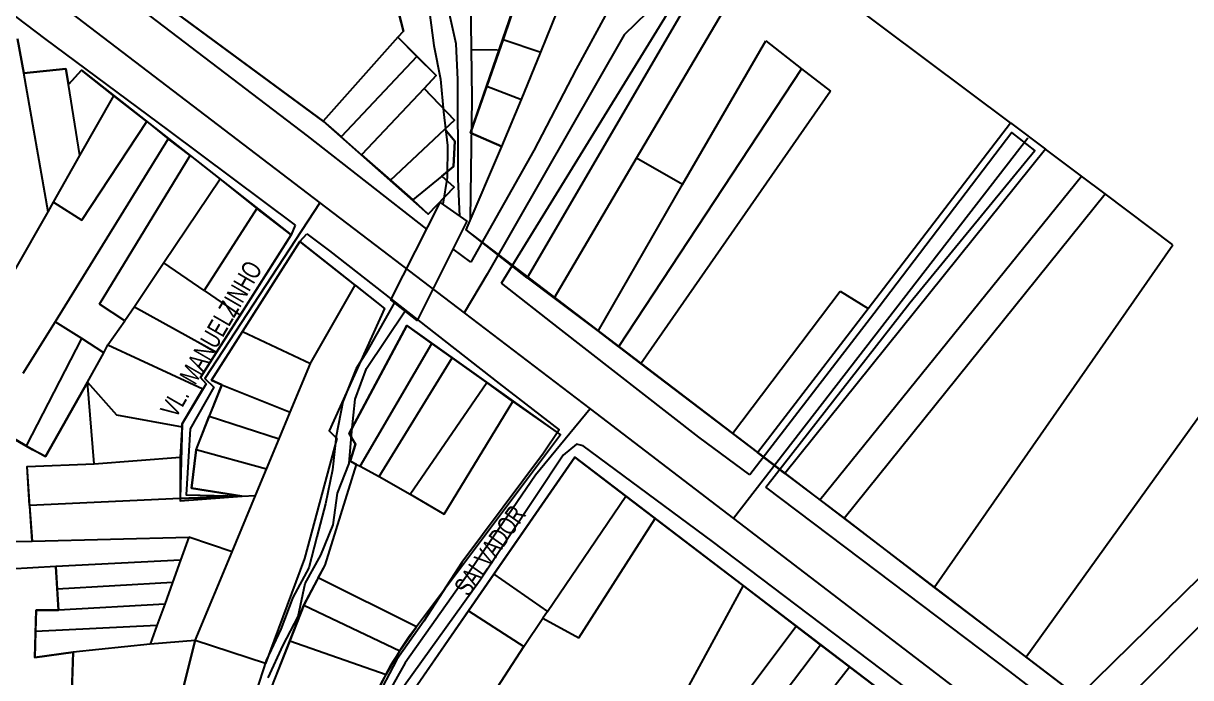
# Model space of a CAD drawing. Extents: x 201512 to 203323, y 4836571 to 4838029.
# Drawn here: x 202866.2 to 203049.9, y 4837082.5 to 4837185.4 of the extents above; entities that cross this region are included whole.
import ezdxf

# ---------------------------------------------------------------- set-up
doc = ezdxf.new("R2010")
doc.units = 0
doc.header["$LTSCALE"] = 1.5
doc.header["$MEASUREMENT"] = 0
for name, color, linetype in [('CD-MALHA-LOTES', 40, 'CONTINUOUS'), ('HD-CANAIS', 7, 'CONTINUOUS'), ('RU-QUADRAS', 6, 'CONTINUOUS'), ('SV-EIXO-RUA-N-PAV', 6, 'CONTINUOUS'), ('SV-EIXO-RUA-PAV', 20, 'CONTINUOUS'), ('SV-ESTIVAS', 7, 'CONTINUOUS'), ('SV-PONTE-BUEIRO', 249, 'CONTINUOUS'), ('SV-RUA-NAO-PAV-S-GUIA-C-GUIA', 7, 'CONTINUOUS'), ('SV-RUA-PAVIM-S-GUIA-C-GUIA', 7, 'CONTINUOUS'), ('SV-TXT-RUA-N-PAV-S-GUIA-C-GUIA', 7, 'CONTINUOUS'), ('SV-TXT-RUA-PAV-S-GUIA-C-GUIA', 7, 'CONTINUOUS')]:
    doc.layers.add(name, color=color, linetype=linetype)
doc.styles.add('ARIAL', font='arial.ttf')

msp = doc.modelspace()

# ---------------------------------------------------------------- linework, layer by layer
at = {"layer": 'CD-MALHA-LOTES', "linetype": 'Continuous'}
for p, q in [((202926.04, 4837184.22), (202915.74, 4837224.81)), ((202978.51, 4837202.04), (202945.53, 4837145.4)), ((202962.72, 4837164.23), (202983.04, 4837198.65)), ((203021.56, 4837169.76), (202983.04, 4837198.65)), ((202944.71, 4837191.81), (202941.76, 4837182.89)), ((202947.64, 4837180.89), (202952.24, 4837192.29)), ((202889.19, 4837187.87), (202913.4, 4837170.04)), ((202925.15, 4837183.23), (202926.04, 4837184.22)), ((202866.29, 4837177.61), (202865.34, 4837182.97)), ((202925.15, 4837183.23), (202913.4, 4837170.04)), ((202928.14, 4837180.24), (202925.15, 4837183.23)), ((202941.76, 4837182.89), (202939.19, 4837175.55)), ((202941.76, 4837182.89), (202947.64, 4837180.89)), ((202969.97, 4837160.06), (202983.06, 4837182.69)), ((202983.06, 4837182.69), (202988.68, 4837178.29)), ((202944.64, 4837173.46), (202947.64, 4837180.89)), ((202928.14, 4837180.24), (202916.22, 4837167.58)), ((202931.2, 4837177.2), (202928.14, 4837180.24)), ((202872.91, 4837178.3), (202866.29, 4837177.61)), ((202870.12, 4837155.8), (202866.29, 4837177.61)), ((202873.33, 4837175.81), (202872.91, 4837178.3)), ((202875.4, 4837178.09), (202873.33, 4837175.81)), ((202880.46, 4837174.04), (202875.4, 4837178.09)), ((202929.28, 4837175.17), (202931.2, 4837177.2)), ((202988.68, 4837178.29), (202959.87, 4837134.57)), ((202988.68, 4837178.29), (202993.24, 4837174.75)), ((202875.14, 4837164.66), (202873.33, 4837175.81)), ((202929.28, 4837175.17), (202919.42, 4837164.73)), ((202934.07, 4837170.22), (202929.28, 4837175.17)), ((202939.19, 4837175.55), (202936.61, 4837168.2)), ((202939.19, 4837175.55), (202944.64, 4837173.46)), ((202875.14, 4837164.66), (202880.46, 4837174.04)), ((202885.68, 4837170), (202880.46, 4837174.04)), ((202941.52, 4837166.04), (202944.64, 4837173.46)), ((202993.24, 4837174.75), (202963.42, 4837131.86)), ((202875.42, 4837154.46), (202885.68, 4837170)), ((202885.68, 4837170), (202889.04, 4837167.27)), ((202913.4, 4837170.04), (202916.22, 4837167.58)), ((202932.53, 4837168.77), (202934.07, 4837170.22)), ((202999.18, 4837140.59), (203021.56, 4837169.76)), ((203021.56, 4837169.76), (203027.06, 4837165.64)), ((202916.22, 4837167.58), (202919.42, 4837164.73)), ((202924.01, 4837160.75), (202932.53, 4837168.77)), ((202934.12, 4837166.88), (202932.53, 4837168.77)), ((202936.61, 4837168.2), (202941.52, 4837166.04)), ((202889.04, 4837167.27), (202871.22, 4837138.5)), ((202892.51, 4837164.63), (202889.04, 4837167.27)), ((202933.92, 4837162.93), (202934.12, 4837166.88)), ((202935.89, 4837152.93), (202941.52, 4837166.04)), ((203027.06, 4837165.64), (202986.08, 4837114.62)), ((203032.75, 4837161.37), (203027.06, 4837165.64)), ((202870.98, 4837157.32), (202875.14, 4837164.66)), ((202878.24, 4837141.27), (202892.51, 4837164.63)), ((202892.51, 4837164.63), (202897.23, 4837160.92)), ((202919.42, 4837164.73), (202924.01, 4837160.75)), ((202949.74, 4837142.19), (202962.72, 4837164.23)), ((202969.97, 4837160.06), (202962.72, 4837164.23)), ((202932.06, 4837161.4), (202933.92, 4837162.93)), ((202897.23, 4837160.92), (202888.32, 4837147.74)), ((202897.23, 4837160.92), (202902.99, 4837156.33)), ((202924.01, 4837160.75), (202927.53, 4837157.69)), ((202932.06, 4837161.4), (202927.53, 4837157.69)), ((202934.01, 4837159.66), (202932.06, 4837161.4)), ((202991.55, 4837110.46), (203032.75, 4837161.37)), ((203036.44, 4837158.63), (203032.75, 4837161.37)), ((202929.93, 4837155.44), (202934.01, 4837159.66)), ((202956.66, 4837137.01), (202969.97, 4837160.06)), ((202995.37, 4837107.57), (203036.44, 4837158.63)), ((203047.09, 4837150.59), (203036.44, 4837158.63)), ((202870.12, 4837155.8), (202870.98, 4837157.32)), ((202870.98, 4837157.32), (202875.42, 4837154.46)), ((202927.53, 4837157.69), (202929.93, 4837155.44)), ((202864.85, 4837146.51), (202870.12, 4837155.8)), ((202902.99, 4837156.33), (202894.7, 4837143.4)), ((202908.36, 4837152.17), (202902.99, 4837156.33)), ((202945.53, 4837145.4), (202935.89, 4837152.93)), ((202900.36, 4837139.54), (202908.36, 4837152.17)), ((202909.73, 4837151.09), (202900.71, 4837136.96)), ((202918.43, 4837144.25), (202909.73, 4837151.09)), ((203009.56, 4837096.7), (203047.09, 4837150.59)), ((202888.32, 4837147.74), (202883.71, 4837140.86)), ((202894.7, 4837143.4), (202888.32, 4837147.74)), ((202911.53, 4837132.14), (202918.43, 4837144.25)), ((202918.43, 4837144.25), (202923.07, 4837140.6)), ((202945.53, 4837145.4), (202949.74, 4837142.19)), ((202894.7, 4837143.4), (202900.36, 4837139.54)), ((202949.74, 4837142.19), (202956.66, 4837137.01)), ((202977.81, 4837120.91), (202994.74, 4837143.31)), ((202994.74, 4837143.31), (202999.18, 4837140.59)), ((202882.23, 4837138.66), (202878.24, 4837141.27)), ((202883.71, 4837140.86), (202882.23, 4837138.66)), ((202883.71, 4837140.86), (202896.65, 4837133.7)), ((202923.07, 4837140.6), (202914.37, 4837121.34)), ((202981.77, 4837117.9), (202999.18, 4837140.59)), ((202871.22, 4837138.5), (202866.18, 4837130.37)), ((202875.42, 4837135.84), (202871.22, 4837138.5)), ((202879.53, 4837134.87), (202882.23, 4837138.66)), ((202896.65, 4837133.7), (202900.36, 4837139.54)), ((203062.58, 4837139.39), (203024.03, 4837085.74)), ((202900.71, 4837136.96), (202895.83, 4837129.32)), ((202900.71, 4837136.96), (202911.41, 4837131.93)), ((202926.6, 4837137.88), (202917.48, 4837120.9)), ((202930.49, 4837135.09), (202926.6, 4837137.88)), ((202956.66, 4837137.01), (202959.87, 4837134.57)), ((202866.75, 4837118.99), (202875.42, 4837135.84)), ((202878.9, 4837133.62), (202875.42, 4837135.84)), ((202878.9, 4837133.62), (202879.53, 4837134.87)), ((202879.53, 4837134.87), (202894.5, 4837127.95)), ((202919.22, 4837115.8), (202930.49, 4837135.09)), ((202933.73, 4837132.8), (202930.49, 4837135.09)), ((202959.87, 4837134.57), (202960.04, 4837134.44)), ((202960.04, 4837134.44), (202963.42, 4837131.86)), ((202876.34, 4837128.97), (202878.9, 4837133.62)), ((202894.12, 4837129.7), (202896.65, 4837133.7)), ((202922.24, 4837114.13), (202933.73, 4837132.8)), ((202939.15, 4837128.95), (202933.73, 4837132.8)), ((202908.24, 4837124.25), (202911.41, 4837131.93)), ((202911.41, 4837131.93), (202911.53, 4837132.14)), ((202963.42, 4837131.86), (202977.81, 4837120.91)), ((202869.73, 4837117.27), (202876.34, 4837128.97)), ((202877.38, 4837116.13), (202876.34, 4837128.97)), ((202876.34, 4837128.97), (202880.89, 4837123.87)), ((202895, 4837128.7), (202894.12, 4837129.7)), ((202895.83, 4837129.32), (202897.47, 4837128.57)), ((202927.1, 4837111.36), (202939.15, 4837128.95)), ((202943.25, 4837125.97), (202939.15, 4837128.95)), ((202891.23, 4837122.41), (202894.5, 4837127.95)), ((202894.5, 4837127.95), (202895, 4837128.7)), ((202897.47, 4837128.57), (202895.49, 4837123.62)), ((202897.47, 4837128.57), (202908.24, 4837124.25)), ((202932.43, 4837108.25), (202943.25, 4837125.97)), ((202943.25, 4837125.97), (202950.75, 4837120.69)), ((203032.23, 4837079.49), (203080.02, 4837126.42)), ((202880.89, 4837123.87), (202891.22, 4837121.97)), ((202893.42, 4837118.34), (202895.49, 4837123.62)), ((202895.49, 4837123.62), (202906.5, 4837120.06)), ((202906.5, 4837120.06), (202908.24, 4837124.25)), ((203036.75, 4837076.05), (203084.09, 4837123.41)), ((202861.14, 4837122.24), (202866.75, 4837118.99)), ((202891.22, 4837121.97), (202890.92, 4837117.18)), ((202891.22, 4837121.97), (202891.23, 4837122.41)), ((202904.51, 4837115.29), (202906.5, 4837120.06)), ((202915.54, 4837120.12), (202910.48, 4837101.24)), ((202914.37, 4837121.34), (202915.54, 4837120.12)), ((202917.48, 4837120.9), (202918.51, 4837119.24)), ((202950.75, 4837120.69), (202928.08, 4837090.5)), ((202977.81, 4837120.91), (202981.77, 4837117.9)), ((202866.75, 4837118.99), (202869.73, 4837117.27)), ((202893.42, 4837118.34), (202892.69, 4837112.34)), ((202904.51, 4837115.29), (202893.42, 4837118.34)), ((202918.51, 4837119.24), (202917.68, 4837116.55)), ((202986.08, 4837114.62), (202981.77, 4837117.9)), ((202866.81, 4837115.72), (202877.38, 4837116.13)), ((202877.38, 4837116.13), (202890.92, 4837117.18)), ((202890.92, 4837117.18), (202890.9, 4837110.69)), ((202913.75, 4837100.19), (202918.68, 4837116.06)), ((202917.68, 4837116.55), (202918.68, 4837116.06)), ((202918.68, 4837116.06), (202919.22, 4837115.8)), ((202953, 4837117.21), (202940.26, 4837098.79)), ((202961.02, 4837111.07), (202953, 4837117.21)), ((202867.22, 4837109.58), (202866.81, 4837115.72)), ((202902.78, 4837111.14), (202904.51, 4837115.29)), ((202919.22, 4837115.8), (202922.24, 4837114.13)), ((202986.08, 4837114.62), (202991.55, 4837110.46)), ((202922.24, 4837114.13), (202927.1, 4837111.36)), ((202890.9, 4837110.69), (202867.22, 4837109.58)), ((202900.62, 4837111.08), (202890.9, 4837110.69)), ((202892.69, 4837112.34), (202900.62, 4837111.08)), ((202899.08, 4837102.29), (202902.78, 4837111.14)), ((202900.62, 4837111.08), (202902.78, 4837111.14)), ((202927.1, 4837111.36), (202932.43, 4837108.25)), ((202948.7, 4837092.89), (202961.02, 4837111.07)), ((202965.65, 4837107.56), (202961.02, 4837111.07)), ((202867.22, 4837109.58), (202867.62, 4837103.99)), ((202991.55, 4837110.46), (202995.37, 4837107.57)), ((202953.63, 4837088.77), (202965.65, 4837107.56)), ((202979.48, 4837096.99), (202965.65, 4837107.56)), ((202995.37, 4837107.57), (203009.56, 4837096.7)), ((202864.11, 4837103.9), (202867.62, 4837103.99)), ((202867.62, 4837103.99), (202892.3, 4837104.63)), ((202892.3, 4837104.63), (202890.98, 4837100.99)), ((202899.08, 4837102.29), (202892.3, 4837104.63)), ((202893.29, 4837088.37), (202899.08, 4837102.29)), ((202871.37, 4837099.97), (202864.11, 4837099.56)), ((202890.98, 4837100.99), (202871.37, 4837099.97)), ((202871.37, 4837099.97), (202871.58, 4837096.43)), ((202890.98, 4837100.99), (202889.7, 4837097.46)), ((202910.48, 4837101.24), (202904.36, 4837084.75)), ((202912.64, 4837098.2), (202913.75, 4837100.19)), ((202912.64, 4837098.2), (202910.38, 4837093.93)), ((202928.08, 4837090.5), (202912.64, 4837098.2)), ((202940.26, 4837098.79), (202936.26, 4837093)), ((202940.26, 4837098.79), (202948.7, 4837092.89)), ((202889.7, 4837097.46), (202871.58, 4837096.43)), ((202871.58, 4837096.43), (202871.78, 4837093.14)), ((202889.7, 4837097.46), (202888.48, 4837094.09)), ((202979.48, 4837096.99), (202964.55, 4837069.57)), ((202987.86, 4837090.61), (202979.48, 4837096.99)), ((203009.56, 4837096.7), (203024.03, 4837085.74)), ((202888.48, 4837094.09), (202871.78, 4837093.14)), ((202888.48, 4837094.09), (202887.26, 4837090.73)), ((202868.26, 4837093.14), (202868.16, 4837089.75)), ((202871.78, 4837093.14), (202868.26, 4837093.14)), ((202910.38, 4837093.93), (202908.17, 4837088.31)), ((202910.38, 4837093.93), (202925.47, 4837086.74)), ((202936.26, 4837093), (202924.49, 4837075.98)), ((202936.26, 4837093), (202944.99, 4837087.43)), ((202948.7, 4837092.89), (202947.99, 4837091.85)), ((202887.26, 4837090.73), (202868.16, 4837089.75)), ((202887.26, 4837090.73), (202886.19, 4837087.76)), ((202925.47, 4837086.74), (202928.08, 4837090.5)), ((202944.99, 4837087.43), (202947.99, 4837091.85)), ((202947.99, 4837091.85), (202953.63, 4837088.77)), ((202969.07, 4837065.77), (202987.86, 4837090.61)), ((202991.69, 4837087.69), (202987.86, 4837090.61)), ((202868.16, 4837089.75), (202868.05, 4837085.68)), ((202886.19, 4837087.76), (202874.06, 4837086.51)), ((202893.29, 4837088.37), (202886.19, 4837087.76)), ((202890.8, 4837078.54), (202893.29, 4837088.37)), ((202904.36, 4837084.75), (202893.29, 4837088.37)), ((202908.17, 4837088.31), (202905.67, 4837082.03)), ((202908.17, 4837088.31), (202923.35, 4837082.99)), ((202923.35, 4837082.99), (202925.47, 4837086.74)), ((202932.04, 4837067.45), (202944.99, 4837087.43)), ((202972.68, 4837062.73), (202991.69, 4837087.69)), ((202996.25, 4837084.23), (202991.69, 4837087.69)), ((202868.05, 4837085.68), (202874.06, 4837086.51)), ((202874.06, 4837086.51), (202873.85, 4837080.46)), ((203024.03, 4837085.74), (203032.23, 4837079.49)), ((202920.5, 4837077.43), (202923.35, 4837082.99)), ((202976.64, 4837059.39), (202996.25, 4837084.23)), ((203001.06, 4837080.55), (202996.25, 4837084.23))]:
    msp.add_line(p, q, dxfattribs=at)
msp.add_point((202913.4, 4837170.04), dxfattribs=at)
at = {"layer": 'HD-CANAIS'}
for points in [[(202909.34237, 4837245.17438), (202913.100869, 4837241.679981), (202916.886966, 4837237.022884), (202920.410676, 4837232.592326), (202922.934913, 4837228.15566), (202923.165531, 4837222.804556), (202923.894737, 4837217.656593), (202925.322139, 4837212.763013), (202926.301213, 4837207.616577), (202927.978769, 4837202.674503), (202929.257685, 4837197.529898), (202929.987466, 4837192.281892), (202930.116988, 4837187.130264), (202930.846482, 4837181.932279), (202931.876391, 4837176.636083), (202932.355442, 4837171.536615), (202932.985562, 4837166.237975), (202932.914615, 4837161.18517), (202932.214996, 4837156.961793)], [(202934.923683, 4837155.058812), (202934.665128, 4837160.945749), (202934.635553, 4837166.097987), (202934.605117, 4837171.400291), (202934.625228, 4837176.602856), (202934.3432, 4837182.203763), (202933.163944, 4837187.399), (202931.983827, 4837192.744302), (202930.603528, 4837198.138404), (202929.773513, 4837203.435822), (202929.392974, 4837208.786009), (202928.860791, 4837214.435411), (202927.928245, 4837220.182414), (202926.148444, 4837225.524051), (202924.670208, 4837230.567391), (202921.047412, 4837234.847273), (202917.328402, 4837238.476262), (202913.508296, 4837242.304728), (202911.90475, 4837244.348246), (202910.285359, 4837246.36439)], [(202924.60968, 4837141.506703), (202920.231577, 4837133.707256), (202918.594257, 4837131.133596), (202916.525227, 4837125.918511), (202915.456818, 4837120.509446), (202914.887571, 4837115.203478), (202913.768901, 4837109.844129), (202912.399215, 4837104.68334), (202911.178013, 4837099.773576), (202908.656062, 4837095.105982), (202906.735517, 4837090.141921), (202904.464869, 4837085.225744), (202902.794766, 4837080.163167)], [(202904.780503, 4837082.476381), (202907.099976, 4837087.59295), (202909.472868, 4837092.109564), (202910.592399, 4837097.318847), (202913.065526, 4837101.78605), (202914.987219, 4837106.550023), (202915.658424, 4837111.50645), (202917.480744, 4837116.16977), (202917.901219, 4837121.274735), (202918.421928, 4837126.330288), (202920.243387, 4837131.143673), (202926.290363, 4837140.189441)]]:
    msp.add_lwpolyline(points, dxfattribs=at)
at = {"layer": 'RU-QUADRAS', "color": 6, "linetype": 'Continuous'}
msp.add_lwpolyline([(202878.99, 4837195.4), (202910.37, 4837242.93), (202919.68, 4837230.3), (202915.74, 4837224.81), (202926.04, 4837184.22), (202925.15, 4837183.23), (202931.2, 4837177.2), (202929.28, 4837175.17), (202934.07, 4837170.22), (202932.53, 4837168.77), (202934.12, 4837166.88), (202933.92, 4837162.93), (202932.06, 4837161.4), (202934.01, 4837159.66), (202929.93, 4837155.44), (202913.4, 4837170.04)], close=True, dxfattribs=at)
for points in [[(203057.7, 4837059.86), (203036.1, 4837075.41), (203036.75, 4837076.05), (202935.89, 4837152.93), (202941.52, 4837166.04), (202936.61, 4837168.2), (202944.71, 4837191.81)], [(202865.34, 4837182.97), (202866.29, 4837177.61), (202872.91, 4837178.3), (202873.33, 4837175.81), (202875.4, 4837178.09), (202908.36, 4837152.17), (202894.12, 4837129.7), (202895, 4837128.7), (202891.23, 4837122.41), (202890.9, 4837110.69), (202900.62, 4837111.08), (202892.69, 4837112.34), (202893.42, 4837118.34), (202897.47, 4837128.57), (202895.83, 4837129.32), (202909.73, 4837151.09), (202923.07, 4837140.6), (202914.37, 4837121.34), (202915.54, 4837120.12), (202910.48, 4837101.24), (202904.36, 4837084.75), (202893.29, 4837088.37), (202890.8, 4837078.54)], [(202873.7, 4837075.35), (202874.06, 4837086.51), (202868.05, 4837085.68), (202868.26, 4837093.14), (202871.78, 4837093.14), (202871.37, 4837099.97), (202864.11, 4837099.56)]]:
    msp.add_lwpolyline(points, dxfattribs=at)
for points in [[(202901.34, 4837070.89), (202910.38, 4837093.93), (202913.75, 4837100.19), (202918.68, 4837116.06), (202917.68, 4837116.55), (202918.51, 4837119.24), (202917.48, 4837120.9), (202926.6, 4837137.88), (202950.75, 4837120.69), (202928.08, 4837090.5, 0.05828626), (202920.5, 4837077.43)], [(202864.11, 4837103.9), (202867.63, 4837103.99), (202866.81, 4837115.72), (202877.38, 4837116.13), (202876.34, 4837128.97), (202869.73, 4837117.27, -0.0394601172), (202854.06, 4837127.1)]]:
    msp.add_lwpolyline(points, format="xyb", dxfattribs=at)
msp.add_lwpolyline([(202917.84, 4836999.58, 0.0212810922), (202921.43, 4837052.5), (202922.67, 4837058.2), (202922.06, 4837058.37), (202923.66, 4837063.57), (202923.09, 4837063.72, 0.1082622075), (202924.49, 4837075.98), (202953, 4837117.21), (203007.89, 4837075.33), (202949.87, 4837006.68), (202947.91, 4837004.97), (202936.19, 4836989.72), (202935.56, 4836981.42), (202918.36, 4836980.35)], format="xyb", close=True, dxfattribs=at)
at = {"layer": 'SV-EIXO-RUA-N-PAV'}
for points in [[(202976.154191, 4837203.151714), (202966.186622, 4837188.891485), (202960.755894, 4837183.635942), (202939.208166, 4837145.971214), (202935.6182, 4837139.894866)], [(203024.289074, 4837167.355354), (202978.002078, 4837107.531497)], [(202912.88269, 4837157.220154), (202894.793154, 4837129.548008), (202896.2042, 4837128.219966), (202892.46908, 4837121.662755), (202891.84656, 4837111.24592), (202900.644843, 4837111.079914)]]:
    msp.add_lwpolyline(points, dxfattribs=at)
at = {"layer": 'SV-EIXO-RUA-PAV'}
for points in [[(202336.603002, 4837593.919686), (202356.528156, 4837577.92104), (202376.772718, 4837560.764632), (202435.836428, 4837517.72928), (202439.204129, 4837515.291828), (202479.216753, 4837486.525645), (202540.035847, 4837440.565762), (202552.894905, 4837430.30586), (202689.957046, 4837327.324036), (202716.628598, 4837305.838619), (202817.904203, 4837230.010896), (202851.951346, 4837203.662215), (202861.948205, 4837195.916379), (202871.727691, 4837188.581765), (202912.88269, 4837157.220154), (202935.6182, 4837139.894866), (202955.436784, 4837124.792382), (203012.589158, 4837081.074782), (203076.368806, 4837033.769686), (203097.363103, 4837018.140419), (203128.179277, 4836995.054169), (203135.904226, 4836988.61406), (203144.788892, 4836981.148304), (203157.104686, 4836968.493468)], [(202955.436784, 4837124.792382), (202946.803009, 4837114.351537), (202935.960594, 4837098.489485), (202926.322891, 4837084.836073), (202922.708752, 4837078.410938), (202920.500112, 4837069.777162), (202919.295399, 4837060.741816), (202917.086759, 4837041.165233), (202915.882046, 4837024.500038), (202915.681261, 4837009.240343), (202915.480476, 4836990.466901), (202915.480476, 4836980.628413), (202915.480476, 4836978.821344), (202917.287545, 4836978.620558), (202924.114251, 4836978.218987), (202936.362165, 4836978.821344)]]:
    msp.add_lwpolyline(points, dxfattribs=at)
at = {"layer": 'SV-ESTIVAS'}
for points in [[(202936.600306, 4837154.654615), (202936.841296, 4837173.614989), (202936.555272, 4837197.324373), (202936.1601, 4837213.929756)], [(202936.74812, 4837181.338601), (202940.845515, 4837181.243027)]]:
    msp.add_lwpolyline(points, dxfattribs=at)
at = {"layer": 'SV-PONTE-BUEIRO'}
msp.add_lwpolyline([(202931.837879, 4837157.226735), (202936.002632, 4837154.300798), (202928.196098, 4837138.695792), (202924.079596, 4837141.922164)], close=True, dxfattribs=at)
at = {"layer": 'SV-RUA-NAO-PAV-S-GUIA-C-GUIA'}
for points in [[(202941.485568, 4837144.569736), (202977.098891, 4837202.449027), (202974.709885, 4837204.226018), (202964.609959, 4837189.942594), (202957.777753, 4837186.614083), (202953.222948, 4837178.205214), (202946.565927, 4837165.416725), (202936.66808, 4837147.840217)], [(202983.088538, 4837112.492993), (203005.747136, 4837141.48966), (203025.39515, 4837165.415871), (203021.75076, 4837168.268002), (203000.042873, 4837139.746691), (202980.553311, 4837114.394414)], [(202908.998917, 4837153.695419), (202908.36, 4837152.17), (202900.18, 4837139.27), (202896.65, 4837133.7), (202894.12, 4837129.7), (202895, 4837128.7), (202891.23, 4837122.41), (202890.92, 4837117.18), (202890.92, 4837110.33), (202900.62, 4837111.08), (202892.69, 4837112.34), (202893.42, 4837118.34), (202897.47, 4837128.57), (202895.83, 4837129.32), (202900.71, 4837136.96), (202909.73, 4837151.09), (202910.828645, 4837152.328021)]]:
    msp.add_lwpolyline(points, dxfattribs=at)
at = {"layer": 'SV-RUA-PAVIM-S-GUIA-C-GUIA'}
for points in [[(202929.712721, 4837153.034489), (202910.937714, 4837167.754026), (202882.928957, 4837189.092976), (202876.905991, 4837193.608309)], [(202860.144425, 4837188.353468), (202862.141648, 4837188.665813), (202869.570192, 4837183.058551), (202889.09378, 4837168.570993), (202908.998917, 4837153.695419)], [(202910.828645, 4837152.328021), (202914.389891, 4837149.666619), (202941.096749, 4837128.769925), (202950.534002, 4837121.474139), (202948.056281, 4837117.807284), (202935.211311, 4837100.620762), (202929.267308, 4837091.380119), (202925.004033, 4837085.35125), (202921.592893, 4837078.877376), (202919.098793, 4837069.357674), (202916.9433, 4837053.086869), (202914.241243, 4837027.55838), (202914.54824, 4837008.901496), (202914.429893, 4836994.694103), (202914.353192, 4836981.937645), (202914.582949, 4836976.736606), (202921.378501, 4836976.928202), (202930.374617, 4836976.833102), (202934.372508, 4836976.857532)], [(202936.66808, 4837147.840217), (202933.832413, 4837149.9626)], [(202980.553311, 4837114.394414), (202972.529579, 4837120.357957), (202950.441831, 4837137.531115), (202941.485568, 4837144.569736)], [(203008.355161, 4837078.006885), (203005.090221, 4837080.888296), (202974.672967, 4837103.913328), (202954.346355, 4837118.99626), (202953.295473, 4837119.239956), (202951.156369, 4837117.526087), (202938.125862, 4837097.837256), (202926.226945, 4837081.256797), (202922.964865, 4837074.933905), (202921.126165, 4837064.417737), (202919.956936, 4837050.45404), (202919.42071, 4837039.395573), (202917.616467, 4837022.876797), (202916.937487, 4837001.862784), (202916.722351, 4836987.104541), (202917.41594, 4836979.455186), (202920.364672, 4836979.423181), (202929.709454, 4836979.530306), (202935.104023, 4836980.013481), (202935.599165, 4836980.816883)], [(203055.575622, 4837057.466335), (203046.315, 4837064.332311), (203021.467216, 4837083.489543), (203002.996233, 4837097.433275), (202983.088538, 4837112.492993)]]:
    msp.add_lwpolyline(points, dxfattribs=at)

# ---------------------------------------------------------------- texts
at = {"layer": 'SV-TXT-RUA-N-PAV-S-GUIA-C-GUIA', "style": 'ARIAL', "width": 0.7}
msp.add_text('VL.  MANUELZINHO', height=3, rotation=60, dxfattribs=at).set_placement((202890.261087, 4837123.177628))
at = {"layer": 'SV-TXT-RUA-PAV-S-GUIA-C-GUIA', "style": 'ARIAL', "width": 0.7}
msp.add_text('SALVADOR', height=3, rotation=55, dxfattribs=at).set_placement((202936.299764, 4837095.112486))

doc.saveas('drawing.dxf')
